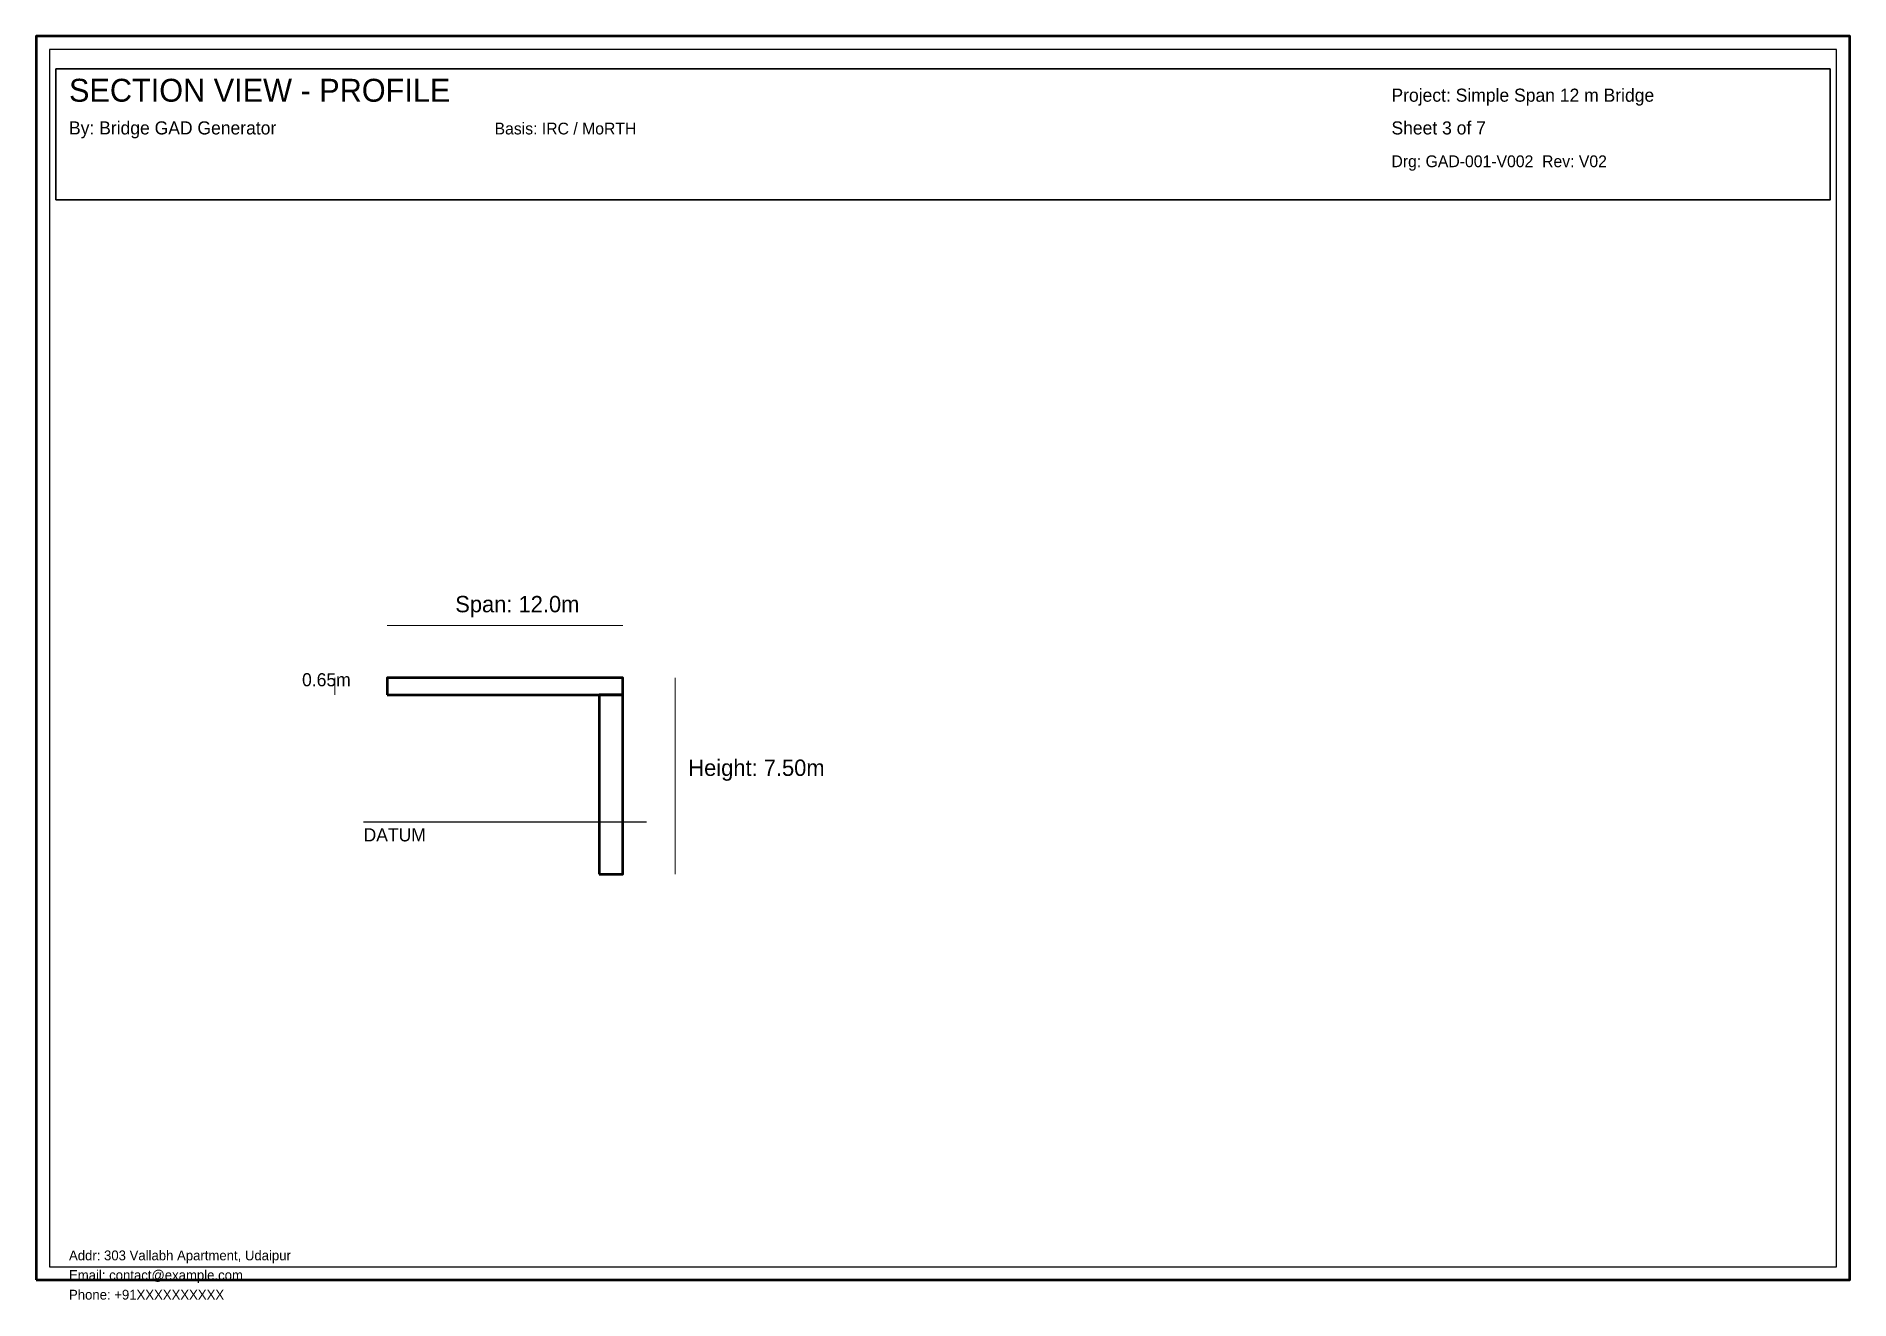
# Model space of a CAD drawing. Header units: metres. Extents: x 10 to 287, y 7 to 200.
import ezdxf

# ---------------------------------------------------------------- set-up
doc = ezdxf.new("R2010")
doc.units = ezdxf.units.M

msp = doc.modelspace()

# ---------------------------------------------------------------- linework, layer by layer
at = {"lineweight": 15}
for p, q in [((63.6, 110), (99.6, 110)), ((55.6, 99.4), (55.6, 102)), ((107.6, 72), (107.6, 102))]:
    msp.add_line(p, q, dxfattribs=at)
at = {"lineweight": 25}
msp.add_line((60, 80), (103.2, 80), dxfattribs=at)
at = {"lineweight": 50}
msp.add_lwpolyline([(10, 10), (287, 10), (287, 200), (10, 200), (10, 10)], dxfattribs=at)
at = {"lineweight": 25}
msp.add_lwpolyline([(12, 12), (285, 12), (285, 198), (12, 198), (12, 12)], dxfattribs=at)
at = {"lineweight": 35}
msp.add_lwpolyline([(13, 175), (284, 175), (284, 195), (13, 195), (13, 175)], dxfattribs=at)
at = {"color": 6, "lineweight": 50}
msp.add_lwpolyline([(63.6, 99.4), (99.6, 99.4), (99.6, 102), (63.6, 102), (63.6, 99.4)], dxfattribs=at)
at = {"color": 2, "lineweight": 50}
msp.add_lwpolyline([(96, 72), (99.6, 72), (99.6, 99.4), (96, 99.4), (96, 72)], dxfattribs=at)

# ---------------------------------------------------------------- texts
for s, height, p in [('SECTION VIEW - PROFILE', 3.5, (15, 190)), ('Project: Simple Span 12 m Bridge', 2, (217, 190)), ('By: Bridge GAD Generator', 2, (15, 185)), ('Basis: IRC / MoRTH', 1.8, (80, 185)), ('Sheet 3 of 7', 2, (217, 185)), ('Drg: GAD-001-V002  Rev: V02', 1.8, (217, 180)), ('Span: 12.0m', 2.5, (74, 112)), ('0.65m', 2, (50.6, 100.7)), ('Height: 7.50m', 2.5, (109.6, 87)), ('DATUM', 2, (60, 77)), ('Addr: 303 Vallabh Apartment, Udaipur', 1.5, (15, 13)), ('Email: contact@example.com', 1.5, (15, 10)), ('Phone: +91XXXXXXXXXX', 1.5, (15, 7))]:
    msp.add_text(s, height=height).set_placement(p)

doc.saveas('drawing.dxf')
